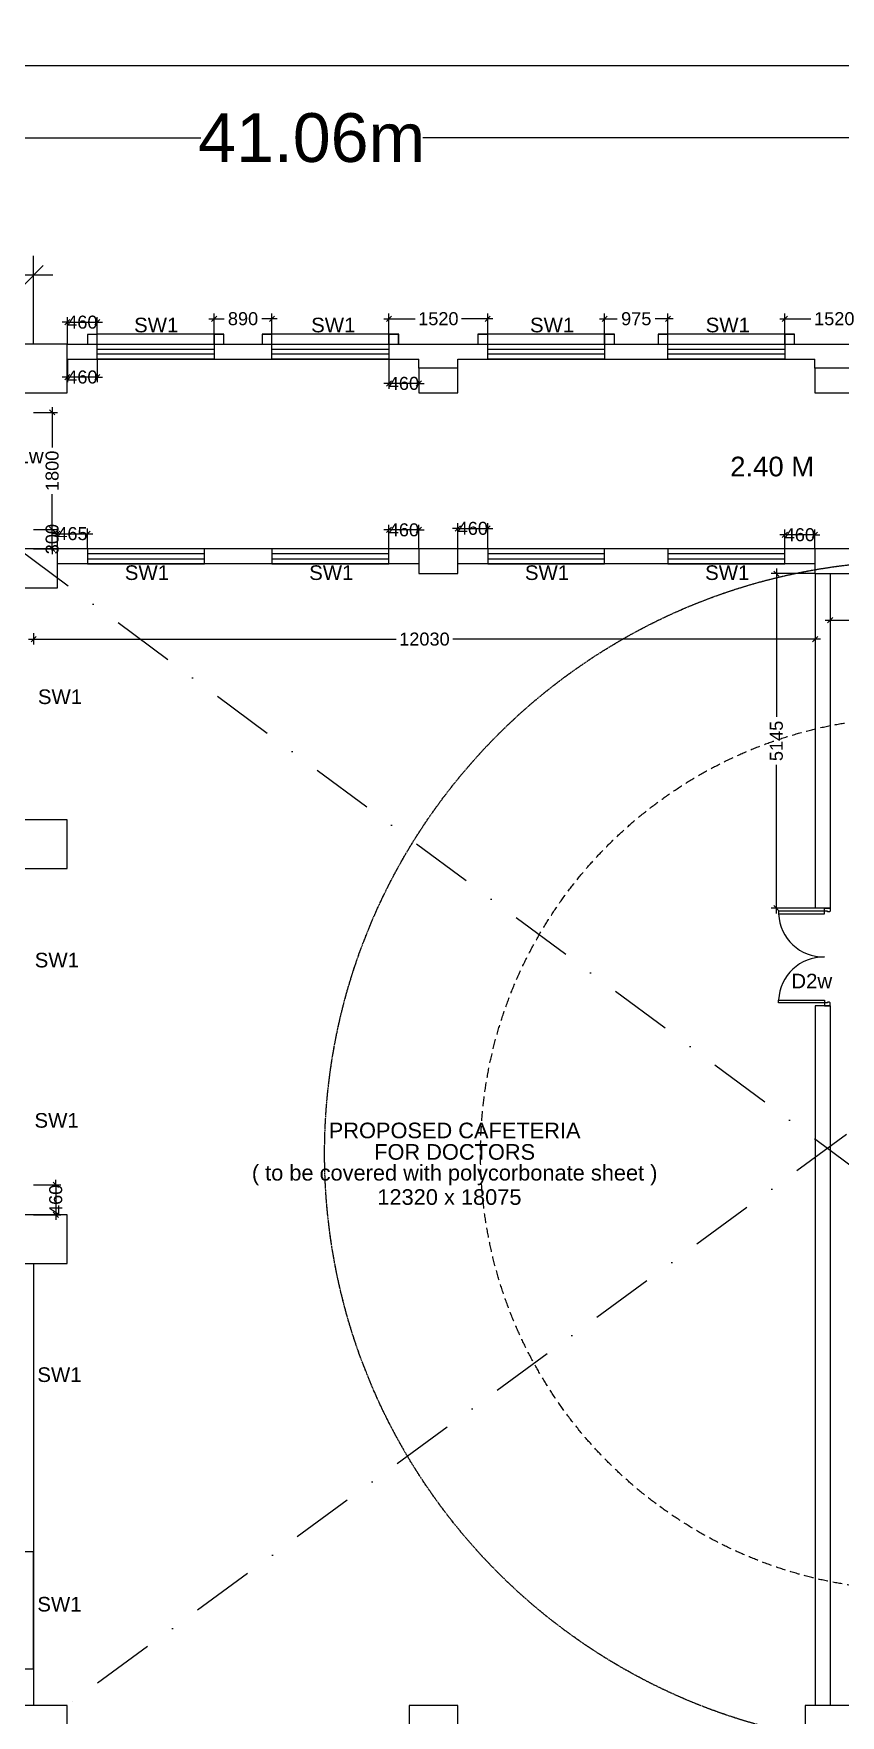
# Model space of a CAD drawing. Extents: x 6345096 to 6738923, y -6490958 to -6305885.
# Drawn here: x 6548149 to 6560566, y -6358103 to -6332241 of the extents above; entities that cross this region are included whole.
import ezdxf
from ezdxf.enums import TextEntityAlignment as Align

# ---------------------------------------------------------------- set-up
doc = ezdxf.new("R2010")
doc.units = 0
doc.header["$LTSCALE"] = 600
doc.header["$MEASUREMENT"] = 0
doc.header["$PDMODE"] = 35
doc.linetypes.add('DASHDOT', pattern=[25.4, 12.7, -6.35, 0, -6.35])
doc.linetypes.add('HIDDEN', pattern=[0.375, 0.25, -0.125])
doc.layers.get('0').update_dxf_attribs({"linetype": 'CONTINUOUS'})
doc.layers.get('Defpoints').update_dxf_attribs({"linetype": 'CONTINUOUS'})
for name, color, linetype in [('chajja', 7, 'CONTINUOUS'), ('DIM', 8, 'CONTINUOUS'), ('DIM-TEXT', 8, 'CONTINUOUS'), ('DOOR', 32, 'CONTINUOUS'), ('Ele Proje.', 7, 'CONTINUOUS'), ('HS', 251, 'CONTINUOUS'), ('joinery', 7, 'CONTINUOUS'), ('LA-column', 3, 'CONTINUOUS'), ('REVISIONS', 6, 'CONTINUOUS'), ('Room Dim', 1, 'CONTINUOUS'), ('TEXT', 6, 'CONTINUOUS'), ('Walls', 7, 'CONTINUOUS'), ('Well', 4, 'CONTINUOUS'), ('WIN', 151, 'CONTINUOUS'), ('Working Dim', 5, 'CONTINUOUS')]:
    doc.layers.add(name, color=color, linetype=linetype)
doc.styles.add('ari', font='arial.ttf')
doc.styles.add('ARIAL', font='arial.ttf')
doc.styles.add('RT', font='romant.shx')
doc.styles.get("Standard").update_dxf_attribs({"font": 'romans.shx'})
doc.dimstyles.new('int. dim', dxfattribs={"dimtxt": 200, "dimasz": 80, "dimexe": 80, "dimexo": 0, "dimgap": 70, "dimtad": 0, "dimdec": 0, "dimzin": 12, "dimdsep": 46, "dimtxsty": 'ari', "dimblk": 'OBLIQUE', "dimcen": 2, "dimdle": 80, "dimclrd": 256, "dimclre": 256, "dimclrt": 6, "dimadec": 0, "dimazin": 0, "dimtfac": 1, "dimtdec": 0, "dimtix": 1, "dimtmove": 2, "dimatfit": 3, "dimfxl": 1, "dimtolj": 1, "dimtzin": 0, "dimlwd": -1, "dimlwe": -1, "dimarcsym": 0})
doc.dimstyles.new('STANDARD$0', dxfattribs={"dimscale": 0, "dimtxt": 150, "dimasz": 125, "dimexe": 0.75, "dimexo": 1, "dimgap": 25, "dimtad": 1, "dimdec": 0, "dimdsep": 46, "dimtxsty": 'Standard', "dimblk1": 'DOT', "dimblk2": 'DOT', "dimsah": 1, "dimcen": 2.5, "dimclrd": 1, "dimclre": 1, "dimclrt": 3, "dimadec": 0, "dimazin": 0, "dimtfac": 1, "dimtdec": 0, "dimtmove": 0, "dimatfit": 3, "dimldrblk": 'DOT', "dimfxl": 1, "dimtolj": 1, "dimtzin": 0, "dimarcsym": 0})
doc.dimstyles.new('TEXT', dxfattribs={"dimscale": 0, "dimtxt": 600, "dimasz": 300, "dimexe": 300, "dimexo": 30, "dimgap": 50, "dimtad": 0, "dimdec": 0, "dimzin": 0, "dimdsep": 46, "dimtxsty": 'RT', "dimblk": 'OBLIQUE', "dimcen": 0.09, "dimdle": 300, "dimclrd": 256, "dimclre": 256, "dimclrt": 170, "dimadec": 0, "dimazin": 0, "dimtfac": 1, "dimtdec": 0, "dimtofl": 0, "dimtmove": 2, "dimatfit": 3, "dimfxl": 1, "dimfrac": 2, "dimtolj": 1, "dimtzin": 0, "dimlwd": -1, "dimlwe": -1, "dimarcsym": 0})

# ---------------------------------------------------------------- blocks, each defined once
blk = doc.blocks.new('_Oblique')
at = {"color": 0, "linetype": 'ByBlock', "lineweight": -2}
blk.add_line((-0.5, -0.5), (0.5, 0.5), dxfattribs=at)
blk = doc.blocks.new('*D272')
at = {"layer": 'Defpoints', "color": 0, "linetype": 'Continuous', "transparency": 16777216}
for p in [(6531899, -6335958), (6531899, -6337015, 1), (6548147, -6337015, 1)]:
    blk.add_point(p, dxfattribs=at)
at = {"layer": 'DIM-TEXT', "transparency": 16777216}
for p, q in [((6531899, -6337015), (6531899, -6335658)), ((6548147, -6337015), (6548147, -6335658)), ((6531599, -6335958), (6535118, -6335958)), ((6548447, -6335958), (6544929, -6335958))]:
    blk.add_line(p, q, dxfattribs=at)
at = {"layer": 'DIM-TEXT', "linetype": 'Continuous', "transparency": 16777216, "xscale": 300, "yscale": 300, "zscale": 300, "rotation": 180}
blk.add_blockref('_Oblique', (6531899, -6335958), dxfattribs=at)
at = {"layer": 'DIM-TEXT', "linetype": 'Continuous', "transparency": 16777216, "xscale": 300, "yscale": 300, "zscale": 300}
blk.add_blockref('_Oblique', (6548147, -6335958), dxfattribs=at)
at = {"layer": 'DIM-TEXT', "color": 170, "linetype": 'Continuous', "transparency": 16777216, "insert": (6540023, -6335958), "char_height": 750, "attachment_point": 5, "style": 'ari'}
blk.add_mtext('\\A1;{\\H0.8x;MECHANIZED LAUNDRY}', dxfattribs=at)
blk = doc.blocks.new('*D381')
at = {"layer": 'Defpoints', "color": 0, "transparency": 16777216}
for p in [(6559712, -6336626), (6559712, -6337015, 58), (6561232, -6337015, 42)]:
    blk.add_point(p, dxfattribs=at)
at = {"layer": 'Working Dim', "transparency": 16777216}
for p, q in [((6559712, -6337015), (6559712, -6336546)), ((6561232, -6337015), (6561232, -6336546)), ((6559632, -6336626), (6560113, -6336626)), ((6561312, -6336626), (6560830, -6336626))]:
    blk.add_line(p, q, dxfattribs=at)
at = {"layer": 'Working Dim', "transparency": 16777216, "xscale": 80, "yscale": 80, "zscale": 80, "rotation": 180}
blk.add_blockref('_Oblique', (6559712, -6336626), dxfattribs=at)
at = {"layer": 'Working Dim', "transparency": 16777216, "xscale": 80, "yscale": 80, "zscale": 80}
blk.add_blockref('_Oblique', (6561232, -6336626), dxfattribs=at)
at = {"layer": 'Working Dim', "color": 6, "transparency": 16777216, "insert": (6560472, -6336626), "char_height": 200, "attachment_point": 5, "style": 'ari'}
blk.add_mtext('\\A1;1520', dxfattribs=at)
blk = doc.blocks.new('*D382')
at = {"layer": 'Defpoints', "color": 0, "transparency": 16777216}
for p in [(6557912, -6336626), (6556937, -6337015, 58), (6557912, -6337015, 58)]:
    blk.add_point(p, dxfattribs=at)
at = {"layer": 'Working Dim', "transparency": 16777216}
for p, q in [((6556937, -6337015), (6556937, -6336546)), ((6557912, -6337015), (6557912, -6336546)), ((6556857, -6336626), (6557132, -6336626)), ((6557992, -6336626), (6557716, -6336626))]:
    blk.add_line(p, q, dxfattribs=at)
at = {"layer": 'Working Dim', "transparency": 16777216, "xscale": 80, "yscale": 80, "zscale": 80, "rotation": 180}
blk.add_blockref('_Oblique', (6556937, -6336626), dxfattribs=at)
at = {"layer": 'Working Dim', "transparency": 16777216, "xscale": 80, "yscale": 80, "zscale": 80}
blk.add_blockref('_Oblique', (6557912, -6336626), dxfattribs=at)
at = {"layer": 'Working Dim', "color": 6, "transparency": 16777216, "insert": (6557424, -6336626), "char_height": 200, "attachment_point": 5, "style": 'ari'}
blk.add_mtext('\\A1;975', dxfattribs=at)
blk = doc.blocks.new('*D383')
at = {"layer": 'Defpoints', "color": 0, "transparency": 16777216}
for p in [(6553618, -6336626), (6553618, -6337015, 52), (6555138, -6337015, 58)]:
    blk.add_point(p, dxfattribs=at)
at = {"layer": 'Working Dim', "transparency": 16777216}
for p, q in [((6553618, -6337015), (6553618, -6336546)), ((6555138, -6337015), (6555138, -6336546)), ((6553538, -6336626), (6554019, -6336626)), ((6555218, -6336626), (6554736, -6336626))]:
    blk.add_line(p, q, dxfattribs=at)
at = {"layer": 'Working Dim', "transparency": 16777216, "xscale": 80, "yscale": 80, "zscale": 80, "rotation": 180}
blk.add_blockref('_Oblique', (6553618, -6336626), dxfattribs=at)
at = {"layer": 'Working Dim', "transparency": 16777216, "xscale": 80, "yscale": 80, "zscale": 80}
blk.add_blockref('_Oblique', (6555138, -6336626), dxfattribs=at)
at = {"layer": 'Working Dim', "color": 6, "transparency": 16777216, "insert": (6554378, -6336626), "char_height": 200, "attachment_point": 5, "style": 'ari'}
blk.add_mtext('\\A1;1520', dxfattribs=at)
blk = doc.blocks.new('*D384')
at = {"layer": 'Defpoints', "color": 0, "transparency": 16777216}
for p in [(6551817, -6336626), (6550927, -6337015, 11240), (6551817, -6337015, 52)]:
    blk.add_point(p, dxfattribs=at)
at = {"layer": 'Working Dim', "transparency": 16777216}
for p, q in [((6550927, -6337015), (6550927, -6336546)), ((6551817, -6337015), (6551817, -6336546)), ((6550847, -6336626), (6551081, -6336626)), ((6551897, -6336626), (6551662, -6336626))]:
    blk.add_line(p, q, dxfattribs=at)
at = {"layer": 'Working Dim', "transparency": 16777216, "xscale": 80, "yscale": 80, "zscale": 80, "rotation": 180}
blk.add_blockref('_Oblique', (6550927, -6336626), dxfattribs=at)
at = {"layer": 'Working Dim', "transparency": 16777216, "xscale": 80, "yscale": 80, "zscale": 80}
blk.add_blockref('_Oblique', (6551817, -6336626), dxfattribs=at)
at = {"layer": 'Working Dim', "color": 6, "transparency": 16777216, "insert": (6551372, -6336626), "char_height": 200, "attachment_point": 5, "style": 'ari'}
blk.add_mtext('\\A1;890', dxfattribs=at)
blk = doc.blocks.new('*D385')
at = {"layer": 'Defpoints', "color": 0, "transparency": 16777216}
for p in [(6549129, -6336679), (6548669, -6337015, 42), (6549129, -6337015, 11240)]:
    blk.add_point(p, dxfattribs=at)
at = {"layer": 'Working Dim', "transparency": 16777216}
for p, q in [((6548669, -6336679), (6548589, -6336679)), ((6548669, -6337015), (6548669, -6336599)), ((6548669, -6336679), (6549129, -6336679)), ((6549129, -6337015), (6549129, -6336599)), ((6549129, -6336679), (6549209, -6336679))]:
    blk.add_line(p, q, dxfattribs=at)
at = {"layer": 'Working Dim', "transparency": 16777216, "xscale": 80, "yscale": 80, "zscale": 80}
blk.add_blockref('_Oblique', (6548669, -6336679), dxfattribs=at)
at = {"layer": 'Working Dim', "transparency": 16777216, "xscale": 80, "yscale": 80, "zscale": 80, "rotation": 180}
blk.add_blockref('_Oblique', (6549129, -6336679), dxfattribs=at)
at = {"layer": 'Working Dim', "color": 6, "transparency": 16777216, "insert": (6548899, -6336679), "char_height": 200, "attachment_point": 5, "style": 'ari'}
blk.add_mtext('\\A1;460', dxfattribs=at)
blk = doc.blocks.new('*D407')
at = {"layer": 'Defpoints', "color": 0, "transparency": 16777216}
for p in [(6548669, -6337245, 42), (6549129, -6337245, 11240), (6548669, -6337523)]:
    blk.add_point(p, dxfattribs=at)
at = {"layer": 'Working Dim', "transparency": 16777216}
for p, q in [((6548669, -6337245), (6548669, -6337603)), ((6549129, -6337245), (6549129, -6337603)), ((6548669, -6337523), (6548589, -6337523)), ((6549129, -6337523), (6548669, -6337523)), ((6549129, -6337523), (6549209, -6337523))]:
    blk.add_line(p, q, dxfattribs=at)
at = {"layer": 'Working Dim', "transparency": 16777216, "xscale": 80, "yscale": 80, "zscale": 80}
blk.add_blockref('_Oblique', (6548669, -6337523), dxfattribs=at)
at = {"layer": 'Working Dim', "transparency": 16777216, "xscale": 80, "yscale": 80, "zscale": 80, "rotation": 180}
blk.add_blockref('_Oblique', (6549129, -6337523), dxfattribs=at)
at = {"layer": 'Working Dim', "color": 6, "transparency": 16777216, "insert": (6548899, -6337523), "char_height": 200, "attachment_point": 5, "style": 'ari'}
blk.add_mtext('\\A1;460', dxfattribs=at)
blk = doc.blocks.new('*D414')
at = {"layer": 'Defpoints', "color": 0, "transparency": 16777216}
for p in [(6553618, -6337245, 50), (6554078, -6337385, 50), (6553618, -6337621)]:
    blk.add_point(p, dxfattribs=at)
at = {"layer": 'Working Dim', "transparency": 16777216}
for p, q in [((6553618, -6337245), (6553618, -6337701)), ((6554078, -6337385), (6554078, -6337701)), ((6553618, -6337621), (6553538, -6337621)), ((6554078, -6337621), (6553618, -6337621)), ((6554078, -6337621), (6554158, -6337621))]:
    blk.add_line(p, q, dxfattribs=at)
at = {"layer": 'Working Dim', "transparency": 16777216, "xscale": 80, "yscale": 80, "zscale": 80}
blk.add_blockref('_Oblique', (6553618, -6337621), dxfattribs=at)
at = {"layer": 'Working Dim', "transparency": 16777216, "xscale": 80, "yscale": 80, "zscale": 80, "rotation": 180}
blk.add_blockref('_Oblique', (6554078, -6337621), dxfattribs=at)
at = {"layer": 'Working Dim', "color": 6, "transparency": 16777216, "insert": (6553848, -6337621), "char_height": 200, "attachment_point": 5, "style": 'ari'}
blk.add_mtext('\\A1;460', dxfattribs=at)
blk = doc.blocks.new('*D464')
at = {"layer": 'Defpoints', "color": 0, "transparency": 16777216}
for p in [(6651939, -6332733), (6531899, -6337015, 5), (6651939, -6337165, 1)]:
    blk.add_point(p, dxfattribs=at)
at = {"layer": 'DIM', "color": 8, "transparency": 16777216}
for p, q in [((6531899, -6337015), (6531899, -6332433)), ((6651939, -6337165), (6651939, -6332433)), ((6531599, -6332733), (6589970, -6332733)), ((6652239, -6332733), (6593868, -6332733))]:
    blk.add_line(p, q, dxfattribs=at)
at = {"layer": 'DIM', "color": 8, "transparency": 16777216, "xscale": 300, "yscale": 300, "zscale": 300, "rotation": 180}
blk.add_blockref('_Oblique', (6531899, -6332733), dxfattribs=at)
at = {"layer": 'DIM', "color": 8, "transparency": 16777216, "xscale": 300, "yscale": 300, "zscale": 300}
blk.add_blockref('_Oblique', (6651939, -6332733), dxfattribs=at)
at = {"layer": 'DIM', "color": 7, "transparency": 16777216, "insert": (6591919, -6332733), "char_height": 750, "attachment_point": 5, "style": 'ari'}
blk.add_mtext('\\A1;120.04m', dxfattribs=at)
blk = doc.blocks.new('*D465')
at = {"layer": 'Defpoints', "color": 0, "transparency": 16777216}
for p in [(6572960, -6333845), (6531899, -6337015, 5), (6572960, -6337153, -3)]:
    blk.add_point(p, dxfattribs=at)
at = {"layer": 'DIM', "color": 8, "transparency": 16777216}
for p, q in [((6531899, -6337015), (6531899, -6333545)), ((6572960, -6337153), (6572960, -6333545)), ((6531599, -6333845), (6550722, -6333845)), ((6573260, -6333845), (6554137, -6333845))]:
    blk.add_line(p, q, dxfattribs=at)
at = {"layer": 'DIM', "color": 8, "transparency": 16777216, "xscale": 300, "yscale": 300, "zscale": 300, "rotation": 180}
blk.add_blockref('_Oblique', (6531899, -6333845), dxfattribs=at)
at = {"layer": 'DIM', "color": 8, "transparency": 16777216, "xscale": 300, "yscale": 300, "zscale": 300}
blk.add_blockref('_Oblique', (6572960, -6333845), dxfattribs=at)
at = {"layer": 'DIM', "color": 7, "transparency": 16777216, "insert": (6552429, -6333845), "char_height": 750, "attachment_point": 5, "style": 'ari'}
blk.add_mtext('\\A1;41.06m', dxfattribs=at)
blk = doc.blocks.new('*D469')
at = {"layer": 'Defpoints', "color": 0, "transparency": 16777216}
for p in [(6548149, -6339865, 5), (6548435, -6339865), (6548149, -6340165, 5)]:
    blk.add_point(p, dxfattribs=at)
at = {"layer": 'Working Dim', "transparency": 16777216}
for p, q in [((6548149, -6339865), (6548515, -6339865)), ((6548435, -6339865), (6548435, -6339785)), ((6548435, -6340165), (6548435, -6339865)), ((6548149, -6340165), (6548515, -6340165)), ((6548435, -6340165), (6548435, -6340245))]:
    blk.add_line(p, q, dxfattribs=at)
at = {"layer": 'Working Dim', "transparency": 16777216, "xscale": 80, "yscale": 80, "zscale": 80}
for p, rotation in [((6548435, -6339865), 270), ((6548435, -6340165), 90)]:
    blk.add_blockref('_Oblique', p, dxfattribs=dict(at, rotation=rotation))
at = {"layer": 'Working Dim', "color": 6, "transparency": 16777216, "insert": (6548435, -6340015), "char_height": 200, "attachment_point": 5, "rotation": 90, "style": 'ari'}
blk.add_mtext('\\A1;300', dxfattribs=at)
blk = doc.blocks.new('*D470')
at = {"layer": 'Defpoints', "color": 0, "transparency": 16777216}
for p in [(6548149, -6338065, 5), (6548435, -6338065), (6548149, -6339865, 5)]:
    blk.add_point(p, dxfattribs=at)
at = {"layer": 'Working Dim', "transparency": 16777216}
for p, q in [((6548149, -6338065), (6548515, -6338065)), ((6548435, -6337985), (6548435, -6338606)), ((6548435, -6339945), (6548435, -6339324)), ((6548149, -6339865), (6548515, -6339865))]:
    blk.add_line(p, q, dxfattribs=at)
at = {"layer": 'Working Dim', "transparency": 16777216, "xscale": 80, "yscale": 80, "zscale": 80}
for p, rotation in [((6548435, -6338065), 90), ((6548435, -6339865), 270)]:
    blk.add_blockref('_Oblique', p, dxfattribs=dict(at, rotation=rotation))
at = {"layer": 'Working Dim', "color": 6, "transparency": 16777216, "insert": (6548435, -6338965), "char_height": 200, "attachment_point": 5, "rotation": 90, "style": 'ari'}
blk.add_mtext('\\A1;1800', dxfattribs=at)
blk = doc.blocks.new('*D2007')
at = {"layer": 'Defpoints', "color": 0, "transparency": 16777216}
for p in [(6560410, -6341021, 5), (6572729, -6341021), (6572729, -6341260)]:
    blk.add_point(p, dxfattribs=at)
at = {"layer": 'Working Dim', "transparency": 16777216}
for p, q in [((6560410, -6341021), (6560410, -6341340)), ((6572729, -6341021), (6572729, -6341340)), ((6560330, -6341260), (6566133, -6341260)), ((6572809, -6341260), (6567006, -6341260))]:
    blk.add_line(p, q, dxfattribs=at)
at = {"layer": 'Working Dim', "transparency": 16777216, "xscale": 80, "yscale": 80, "zscale": 80, "rotation": 180}
blk.add_blockref('_Oblique', (6560410, -6341260), dxfattribs=at)
at = {"layer": 'Working Dim', "transparency": 16777216, "xscale": 80, "yscale": 80, "zscale": 80}
blk.add_blockref('_Oblique', (6572729, -6341260), dxfattribs=at)
at = {"layer": 'Working Dim', "color": 6, "transparency": 16777216, "insert": (6566569, -6341260), "char_height": 200, "attachment_point": 5, "style": 'ari'}
blk.add_mtext('\\A1;12320', dxfattribs=at)
blk = doc.blocks.new('*D2009')
at = {"layer": 'Defpoints', "color": 0, "transparency": 16777216}
for p in [(6548149, -6341460), (6560179, -6341460, 5), (6560179, -6341553)]:
    blk.add_point(p, dxfattribs=at)
at = {"layer": 'Working Dim', "transparency": 16777216}
for p, q in [((6548149, -6341460), (6548149, -6341633)), ((6560179, -6341460), (6560179, -6341633)), ((6548069, -6341553), (6553727, -6341553)), ((6560259, -6341553), (6554600, -6341553))]:
    blk.add_line(p, q, dxfattribs=at)
at = {"layer": 'Working Dim', "transparency": 16777216, "xscale": 80, "yscale": 80, "zscale": 80, "rotation": 180}
blk.add_blockref('_Oblique', (6548149, -6341553), dxfattribs=at)
at = {"layer": 'Working Dim', "transparency": 16777216, "xscale": 80, "yscale": 80, "zscale": 80}
blk.add_blockref('_Oblique', (6560179, -6341553), dxfattribs=at)
at = {"layer": 'Working Dim', "color": 6, "transparency": 16777216, "insert": (6554164, -6341553), "char_height": 200, "attachment_point": 5, "style": 'ari'}
blk.add_mtext('\\A1;12030', dxfattribs=at)
blk = doc.blocks.new('Z$W@#10897')
at = {"layer": 'DOOR'}
for p, q in [((44, 88), (0, 88)), ((0, 88), (0, 0)), ((0, 0), (44, 0)), ((44, 44), (44, 88)), ((56, 44), (44, 44)), ((44, 0), (44, 2)), ((56, 12), (54, 12)), ((56, 12), (56, 44)), ((1444, 12), (1444, 44)), ((1444, 44), (1456, 44)), ((1444, 12), (1446, 12)), ((1456, 44), (1456, 88)), ((1456, 88), (1500, 88)), ((1456, 0), (1456, 2)), ((1500, 0), (1456, 0)), ((1500, 88), (1500, 0))]:
    blk.add_line(p, q, dxfattribs=at)
for points in [[(88, 794), (88, 88), (44, 88), (44, 794)], [(1412, 794), (1412, 88), (1456, 88), (1456, 794)]]:
    blk.add_lwpolyline(points, close=True, dxfattribs=at)
at = {"layer": 'DOOR', "color": 145}
for centre, start, end in [((57, 102), 358.8871, 87.3823), ((1443, 102), 92.6177, 181.1129)]:
    blk.add_arc(centre, 693, start, end, dxfattribs=at)
at = {"layer": 'DOOR'}
for centre, start, end in [((44, 12), 270, 0), ((1456, 12), 180, 270)]:
    blk.add_arc(centre, 9.92, start, end, dxfattribs=at)
blk = doc.blocks.new('*D2146')
at = {"layer": 'Defpoints', "color": 0, "transparency": 16777216}
for p in [(6548149, -6349945, 5), (6548149, -6350405), (6548490, -6350405)]:
    blk.add_point(p, dxfattribs=at)
at = {"layer": 'Working Dim', "transparency": 16777216}
for p, q in [((6548149, -6349945), (6548570, -6349945)), ((6548490, -6349945), (6548490, -6349865)), ((6548490, -6349945), (6548490, -6350405)), ((6548149, -6350405), (6548570, -6350405)), ((6548490, -6350405), (6548490, -6350485))]:
    blk.add_line(p, q, dxfattribs=at)
at = {"layer": 'Working Dim', "transparency": 16777216, "xscale": 80, "yscale": 80, "zscale": 80}
for p, rotation in [((6548490, -6349945), 270), ((6548490, -6350405), 90)]:
    blk.add_blockref('_Oblique', p, dxfattribs=dict(at, rotation=rotation))
at = {"layer": 'Working Dim', "color": 6, "transparency": 16777216, "insert": (6548490, -6350175), "char_height": 200, "attachment_point": 5, "rotation": 90, "style": 'ari'}
blk.add_mtext('\\A1;460', dxfattribs=at)
blk = doc.blocks.new('A$C2CD672AE')
at = {"layer": 'Ele Proje.', "color": 8, "linetype": 'HIDDEN'}
for points, elevation in [([(18807.6, 119408.5), (18807.6, 119558.5), (18657.6, 119558.5), (18657.6, 119408.5)], 11197.4), ([(20757.6, 119408.5), (20757.6, 119558.5), (20607.6, 119558.5), (20607.6, 119408.5)], 11197.4), ([(21498.1, 119408.5), (21498.1, 119558.5), (21348.1, 119558.5), (21348.1, 119408.5)], 10.3), ([(23448.1, 119408.5), (23448.1, 119558.5), (23298.1, 119558.5), (23298.1, 119408.5)], 10.3), ([(24818.1, 119408.5), (24818.1, 119558.5), (24668.1, 119558.5), (24668.1, 119408.5)], 15.4), ([(26768.1, 119408.5), (26768.1, 119558.5), (26618.1, 119558.5), (26618.1, 119408.5)], 15.4), ([(27592.1, 119408.5), (27592.1, 119558.5), (27442.1, 119558.5), (27442.1, 119408.5)], 15.4), ([(29542.1, 119408.5), (29542.1, 119558.5), (29392.1, 119558.5), (29392.1, 119408.5)], 15.4)]:
    blk.add_lwpolyline(points, dxfattribs=dict(at, elevation=elevation))
at = {"layer": 'Walls', "color": 8, "linetype": 'HIDDEN'}
for p, q in [((18349.6, 119408.5), (46670.1, 119408.5)), ((18349.6, 119178.5), (23758.1, 119178.5)), ((24358.1, 119178.5), (29852.1, 119178.5)), ((23758.1, 116258.6), (18197.6, 116258.6)), ((29852.1, 116258.6), (24358.1, 116258.6)), ((23758.1, 116028.6), (18197.6, 116028.6)), ((29852.1, 116028.6), (24358.1, 116028.6))]:
    blk.add_line(p, q, dxfattribs=at)
for points, elevation in [([(23758.1, 119038.5), (23758.1, 119178.5)], 10.3), ([(24358.1, 119038.5), (24358.1, 119178.5)], 5.1), ([(29852.1, 119038.5), (29852.1, 119178.5)], 5.1)]:
    blk.add_lwpolyline(points, dxfattribs=dict(at, elevation=elevation))
at = {"layer": 'Well', "color": 8, "linetype": 'HIDDEN'}
for radius in [9114.1, 9114.1, 6714.1, 6714.1]:
    blk.add_circle((31422.3, 106959.3, -99.3), radius, dxfattribs=at)
at = {"layer": 'Well', "color": 8, "linetype": 'HIDDEN', "ltscale": 0.08}
blk.add_circle((31422.3, 106959.3, -99.3), 9114.1, dxfattribs=at)
blk = doc.blocks.new('*D2472')
at = {"layer": 'Defpoints', "color": 0, "transparency": 16777216}
for p in [(6548980, -6339931), (6548515, -6340165), (6548980, -6340165, 7)]:
    blk.add_point(p, dxfattribs=at)
at = {"layer": 'Working Dim', "transparency": 16777216}
for p, q in [((6548515, -6339931), (6548435, -6339931)), ((6548515, -6340165), (6548515, -6339851)), ((6548515, -6339931), (6548980, -6339931)), ((6548980, -6340165), (6548980, -6339851)), ((6548980, -6339931), (6549060, -6339931))]:
    blk.add_line(p, q, dxfattribs=at)
at = {"layer": 'Working Dim', "transparency": 16777216, "xscale": 80, "yscale": 80, "zscale": 80}
blk.add_blockref('_Oblique', (6548515, -6339931), dxfattribs=at)
at = {"layer": 'Working Dim', "transparency": 16777216, "xscale": 80, "yscale": 80, "zscale": 80, "rotation": 180}
blk.add_blockref('_Oblique', (6548980, -6339931), dxfattribs=at)
at = {"layer": 'Working Dim', "color": 6, "transparency": 16777216, "insert": (6548747, -6339931), "char_height": 200, "attachment_point": 5, "style": 'ari'}
blk.add_mtext('\\A1;465', dxfattribs=at)
blk = doc.blocks.new('*D2473')
at = {"layer": 'Defpoints', "color": 0, "transparency": 16777216}
for p in [(6553618, -6339873), (6553618, -6340165, 5), (6554078, -6340165)]:
    blk.add_point(p, dxfattribs=at)
at = {"layer": 'Working Dim', "transparency": 16777216}
for p, q in [((6553618, -6339873), (6553538, -6339873)), ((6553618, -6340165), (6553618, -6339793)), ((6554078, -6339873), (6553618, -6339873)), ((6554078, -6340165), (6554078, -6339793)), ((6554078, -6339873), (6554158, -6339873))]:
    blk.add_line(p, q, dxfattribs=at)
at = {"layer": 'Working Dim', "transparency": 16777216, "xscale": 80, "yscale": 80, "zscale": 80}
blk.add_blockref('_Oblique', (6553618, -6339873), dxfattribs=at)
at = {"layer": 'Working Dim', "transparency": 16777216, "xscale": 80, "yscale": 80, "zscale": 80, "rotation": 180}
blk.add_blockref('_Oblique', (6554078, -6339873), dxfattribs=at)
at = {"layer": 'Working Dim', "color": 6, "transparency": 16777216, "insert": (6553848, -6339873), "char_height": 200, "attachment_point": 5, "style": 'ari'}
blk.add_mtext('\\A1;460', dxfattribs=at)
blk = doc.blocks.new('*D2474')
at = {"layer": 'Defpoints', "color": 0, "transparency": 16777216}
for p in [(6555138, -6339850), (6554678, -6340165), (6555138, -6340165, 10)]:
    blk.add_point(p, dxfattribs=at)
at = {"layer": 'Working Dim', "transparency": 16777216}
for p, q in [((6554678, -6339850), (6554598, -6339850)), ((6554678, -6340165), (6554678, -6339770)), ((6554678, -6339850), (6555138, -6339850)), ((6555138, -6340165), (6555138, -6339770)), ((6555138, -6339850), (6555218, -6339850))]:
    blk.add_line(p, q, dxfattribs=at)
at = {"layer": 'Working Dim', "transparency": 16777216, "xscale": 80, "yscale": 80, "zscale": 80}
blk.add_blockref('_Oblique', (6554678, -6339850), dxfattribs=at)
at = {"layer": 'Working Dim', "transparency": 16777216, "xscale": 80, "yscale": 80, "zscale": 80, "rotation": 180}
blk.add_blockref('_Oblique', (6555138, -6339850), dxfattribs=at)
at = {"layer": 'Working Dim', "color": 6, "transparency": 16777216, "insert": (6554908, -6339850), "char_height": 200, "attachment_point": 5, "style": 'ari'}
blk.add_mtext('\\A1;460', dxfattribs=at)
blk = doc.blocks.new('*D2475')
at = {"layer": 'Defpoints', "color": 0, "transparency": 16777216}
for p in [(6559712, -6339948), (6559712, -6340165, 10), (6560172, -6340165, 5)]:
    blk.add_point(p, dxfattribs=at)
at = {"layer": 'Working Dim', "transparency": 16777216}
for p, q in [((6559712, -6340165), (6559712, -6339868)), ((6560172, -6340165), (6560172, -6339868)), ((6559712, -6339948), (6559632, -6339948)), ((6560172, -6339948), (6559712, -6339948)), ((6560172, -6339948), (6560252, -6339948))]:
    blk.add_line(p, q, dxfattribs=at)
at = {"layer": 'Working Dim', "transparency": 16777216, "xscale": 80, "yscale": 80, "zscale": 80}
blk.add_blockref('_Oblique', (6559712, -6339948), dxfattribs=at)
at = {"layer": 'Working Dim', "transparency": 16777216, "xscale": 80, "yscale": 80, "zscale": 80, "rotation": 180}
blk.add_blockref('_Oblique', (6560172, -6339948), dxfattribs=at)
at = {"layer": 'Working Dim', "color": 6, "transparency": 16777216, "insert": (6559942, -6339948), "char_height": 200, "attachment_point": 5, "style": 'ari'}
blk.add_mtext('\\A1;460', dxfattribs=at)
blk = doc.blocks.new('*D2494')
at = {"layer": 'Defpoints', "color": 0, "transparency": 16777216}
for p in [(6560172, -6340545, 5), (6559581, -6345690), (6560180, -6345690, 2)]:
    blk.add_point(p, dxfattribs=at)
at = {"layer": 'Working Dim', "transparency": 16777216}
for p, q in [((6560172, -6340545), (6559501, -6340545)), ((6559581, -6340465), (6559581, -6342748)), ((6559581, -6345770), (6559581, -6343487)), ((6560180, -6345690), (6559501, -6345690))]:
    blk.add_line(p, q, dxfattribs=at)
at = {"layer": 'Working Dim', "transparency": 16777216, "xscale": 80, "yscale": 80, "zscale": 80}
for p, rotation in [((6559581, -6340545), 90), ((6559581, -6345690), 270)]:
    blk.add_blockref('_Oblique', p, dxfattribs=dict(at, rotation=rotation))
at = {"layer": 'Working Dim', "color": 6, "transparency": 16777216, "insert": (6559581, -6343118), "char_height": 200, "attachment_point": 5, "rotation": 90, "style": 'ari'}
blk.add_mtext('\\A1;5145', dxfattribs=at)

msp = doc.modelspace()

# ---------------------------------------------------------------- linework, layer by layer
at = {"layer": 'chajja', "color": 8}
for p, q in [((6550926.936, -6336865.388), (6549126.936, -6336865.388)), ((6553617.527, -6336865.366), (6551817.527, -6336865.366)), ((6556937.527, -6336865.366), (6555137.527, -6336865.366)), ((6559711.525, -6336865.366), (6557911.525, -6336865.366))]:
    msp.add_line(p, q, dxfattribs=at)
at = {"layer": 'Ele Proje.'}
for points, elevation in [([(6549126.936, -6337015.409), (6549126.936, -6336865.409), (6548976.936, -6336865.409), (6548976.936, -6337015.409)], 11197.434), ([(6551076.936, -6337015.387), (6551076.936, -6336865.388), (6550926.936, -6336865.388), (6550926.936, -6337015.387)], 11197.434), ([(6551817.527, -6337015.387), (6551817.527, -6336865.387), (6551667.527, -6336865.387), (6551667.527, -6337015.387)], 10.262), ([(6553767.527, -6337015.365), (6553767.527, -6336865.366), (6553617.527, -6336865.366), (6553617.527, -6337015.365)], 10.262), ([(6555137.527, -6337015.387), (6555137.527, -6336865.387), (6554987.527, -6336865.387), (6554987.527, -6337015.387)], 15.393), ([(6557087.527, -6337015.365), (6557087.527, -6336865.366), (6556937.527, -6336865.366), (6556937.527, -6337015.365)], 15.393), ([(6557911.525, -6337015.387), (6557911.525, -6336865.387), (6557761.525, -6336865.387), (6557761.525, -6337015.387)], 15.393), ([(6559861.525, -6337015.365), (6559861.525, -6336865.366), (6559711.525, -6336865.366), (6559711.525, -6337015.365)], 15.393)]:
    msp.add_lwpolyline(points, dxfattribs=dict(at, elevation=elevation))
at = {"layer": 'LA-column', "color": 2}
for points, elevation in [([(6547916.936, -6337765.399), (6548666.936, -6337765.399), (6548666.936, -6337015.399), (6547916.936, -6337015.399)], 11187.172), ([(6554077.527, -6337765.366), (6554677.527, -6337765.366), (6554677.527, -6337385.366), (6554077.527, -6337385.366)], 5.131), ([(6560171.525, -6337765.366), (6560771.525, -6337765.366), (6560771.525, -6337385.366), (6560171.525, -6337385.366)], 5.131), ([(6547916.936, -6340765.366), (6548516.936, -6340765.366), (6548516.936, -6340165.366), (6547916.936, -6340165.366)], 2.092), ([(6554077.527, -6340545.366), (6554677.527, -6340545.366), (6554677.527, -6340165.366), (6554077.527, -6340165.366)], 5.131), ([(6560171.525, -6340545.366), (6560771.525, -6340545.366), (6560771.525, -6340165.366), (6560171.525, -6340165.366)], 5.131), ([(6547916.936, -6351155.366), (6548666.936, -6351155.366), (6548666.936, -6350405.366), (6547916.936, -6350405.366)], 2.092), ([(6547916.936, -6358700.366), (6548666.936, -6358700.366), (6548666.936, -6357950.366), (6547916.936, -6357950.366)], 2.092), ([(6553927.437, -6358700.454), (6554677.437, -6358700.454), (6554677.437, -6357950.454), (6553927.437, -6357950.454)], -5.131), ([(6560021.438, -6358700.454), (6560771.438, -6358700.454), (6560771.438, -6357950.454), (6560021.438, -6357950.454)], -5.131)]:
    msp.add_lwpolyline(points, close=True, dxfattribs=dict(at, elevation=elevation))
msp.add_lwpolyline([(6547917.027, -6345080.409), (6548667.027, -6345080.409), (6548667.027, -6344330.409), (6547917.027, -6344330.409)], close=True, dxfattribs=at)
at = {"layer": 'Walls', "linetype": 'Continuous'}
for p, q in [((6548668.936, -6337015.387), (6576989.529, -6337015.387)), ((6548668.936, -6337245.387), (6554077.527, -6337245.387)), ((6554677.527, -6337245.387), (6560171.525, -6337245.387)), ((6554077.527, -6340165.289), (6548516.936, -6340165.289)), ((6560171.525, -6340165.289), (6554677.527, -6340165.289)), ((6554077.527, -6340395.289), (6548516.936, -6340395.289)), ((6560171.525, -6340395.289), (6554677.527, -6340395.289))]:
    msp.add_line(p, q, dxfattribs=at)
at = {"layer": 'Walls', "color": 6, "linetype": 'DASHDOT', "ltscale": 0.125}
for p, q in [((6547916.936, -6340165.366, 2.092), (6572959.528, -6358700.454)), ((6572959.528, -6340165.366, 2.092), (6548666.936, -6357950.366, 2.092))]:
    msp.add_line(p, q, dxfattribs=at)
at = {"layer": 'Walls', "color": 6, "linetype": 'Continuous'}
for p, q in [((6560179.525, -6340545.366, 5.131), (6560179.525, -6345690.332, 2.098)), ((6560409.525, -6340545.366, 5.131), (6560409.525, -6345690.332, 2.098)), ((6560179.525, -6347190.332, 1.213), (6560179.525, -6357950.454, -5.131)), ((6560409.525, -6347190.332, 1.213), (6560409.525, -6357950.454, -5.131))]:
    msp.add_line(p, q, dxfattribs=at)
at = {"layer": 'Walls', "color": 6}
for p, q in [((6560409.525, -6345690.332, 2.098), (6560179.525, -6345690.332, 2.098)), ((6560409.525, -6345690.332, 2.098), (6560179.525, -6345690.332, 2.098)), ((6560409.525, -6347190.332, 2.098), (6560179.525, -6347190.332, 2.098)), ((6560409.525, -6347190.332, 2.098), (6560179.525, -6347190.332, 2.098))]:
    msp.add_line(p, q, dxfattribs=at)
at = {"layer": 'Walls'}
msp.add_line((6548148.936, -6351155.479), (6548148.936, -6357950.454), dxfattribs=at)
at = {"layer": 'Walls', "linetype": 'Continuous'}
for points, elevation in [([(6554077.527, -6337385.366), (6554077.527, -6337245.387)], 10.262), ([(6554677.527, -6337385.366), (6554677.527, -6337245.387)], 5.131), ([(6560171.525, -6337385.366), (6560171.525, -6337245.387)], 5.131)]:
    msp.add_lwpolyline(points, dxfattribs=dict(at, elevation=elevation))
at = {"layer": 'WIN', "linetype": 'Continuous'}
for points, elevation in [([(6550926.936, -6337015.409), (6550926.936, -6337245.409), (6549126.936, -6337245.409), (6549126.936, -6337015.409)], 11197.434), ([(6550926.936, -6337092.409), (6550926.936, -6337168.409), (6549126.936, -6337168.409), (6549126.936, -6337092.409)], 11197.434), ([(6553617.527, -6337015.387), (6553617.527, -6337245.387), (6551817.527, -6337245.387), (6551817.527, -6337015.387)], 10.262), ([(6553617.527, -6337092.387), (6553617.527, -6337168.387), (6551817.527, -6337168.387), (6551817.527, -6337092.387)], 10.262), ([(6556937.527, -6337015.387), (6556937.527, -6337245.387), (6555137.527, -6337245.387), (6555137.527, -6337015.387)], 15.393), ([(6556937.527, -6337092.387), (6556937.527, -6337168.387), (6555137.527, -6337168.387), (6555137.527, -6337092.387)], 15.393), ([(6559711.525, -6337015.387), (6559711.525, -6337245.387), (6557911.525, -6337245.387), (6557911.525, -6337015.387)], 15.393), ([(6559711.525, -6337092.387), (6559711.525, -6337168.387), (6557911.525, -6337168.387), (6557911.525, -6337092.387)], 15.393), ([(6550779.936, -6340395.289), (6550779.936, -6340165.289), (6548979.936, -6340165.289), (6548979.936, -6340395.289)], 7.223), ([(6553617.527, -6340395.289), (6553617.527, -6340165.289), (6551817.527, -6340165.289), (6551817.527, -6340395.289)], 5.131), ([(6556937.527, -6340395.364), (6556937.527, -6340165.364), (6555137.527, -6340165.364), (6555137.527, -6340395.364)], 10.262), ([(6559711.525, -6340395.289), (6559711.525, -6340165.289), (6557911.525, -6340165.289), (6557911.525, -6340395.289)], 10.262), ([(6550779.936, -6340318.289), (6550779.936, -6340242.289), (6548979.936, -6340242.289), (6548979.936, -6340318.289)], 7.223), ([(6553617.527, -6340318.289), (6553617.527, -6340242.289), (6551817.527, -6340242.289), (6551817.527, -6340318.289)], 5.131), ([(6556937.527, -6340318.364), (6556937.527, -6340242.364), (6555137.527, -6340242.364), (6555137.527, -6340318.364)], 10.262), ([(6559711.525, -6340318.289), (6559711.525, -6340242.289), (6557911.525, -6340242.289), (6557911.525, -6340318.289)], 10.262), ([(6548148.936, -6355585.649), (6547918.936, -6355585.649), (6547918.936, -6357385.649), (6548148.936, -6357385.649)], 5.131)]:
    msp.add_lwpolyline(points, close=True, dxfattribs=dict(at, elevation=elevation))

# ---------------------------------------------------------------- block references
at = {"layer": 'DOOR', "rotation": 90}
msp.add_blockref('Z$W@#10897', (6560409.525, -6347190.332, 2.098), dxfattribs=at)
at = {"layer": 'HS'}
msp.add_blockref('A$C2CD672AE', (6530319.294, -6456423.902, 8.17), dxfattribs=at)

# ---------------------------------------------------------------- texts
at = {"layer": 'joinery', "style": 'ari'}
for s, p in [('SW1', (6550036.142, -6336834.694)), ('SW1', (6552761.276, -6336834.694)), ('SW1', (6556128.981, -6336834.694)), ('SW1', (6558833.084, -6336834.694)), ('D1w', (6547989.268, -6338850.02, 5.131)), ('SW1', (6549893.146, -6340642.919, 7.223)), ('SW1', (6552730.737, -6340642.919, 5.131)), ('SW1', (6556050.737, -6340642.994, 10.262)), ('SW1', (6558824.734, -6340642.919, 10.262)), ('SW1', (6548555.483, -6342551.114, 5.131)), ('SW1', (6548506.92, -6346600.922, 5.131)), ('D2w', (6560125.113, -6346923.19, 2.098)), ('SW1', (6548502.996, -6349065.65, 5.131)), ('SW1', (6548547.014, -6352975.921, 5.131)), ('SW1', (6548547.014, -6356505.912, 5.131))]:
    msp.add_text(s, height=225, dxfattribs=at).set_placement(p, align=Align.CENTER)
at = {"layer": 'REVISIONS', "style": 'ARIAL'}
for s, p in [('PROPOSED CAFETERIA', (6554628.937, -6349228.049, 5.131)), ('FOR DOCTORS', (6554628.937, -6349558.174, 5.131)), ('( to be covered with polycorbonate sheet )', (6554628.937, -6349878.466, 5.131))]:
    msp.add_text(s, height=240, dxfattribs=at).set_placement(p, align=Align.CENTER)
at = {"layer": 'Room Dim', "style": 'ARIAL'}
msp.add_text('12320 x 18075', height=240, dxfattribs=at).set_placement((6554548.623, -6350251.857, 5.131), align=Align.CENTER)
at = {"layer": 'TEXT', "color": 7, "style": 'ARIAL'}
msp.add_text('2.40 M      W I D E      C O R R I D O R', height=302.4, dxfattribs=at).set_placement((6562508.676, -6339049.237, 7.636), align=Align.CENTER)

# ---------------------------------------------------------------- dimensions: what is measured, and where the dimension line sits
at = {"layer": 'DIM'}
for base, p2, picture, middle in [((6651939.059, -6332733.427), (6651939.059, -6337165.48, 1.031), '*D464', (6591919.224, -6332733.427)), ((6572959.528, -6333844.636), (6572959.528, -6337152.582, -2.972), '*D465', (6552429.458, -6333844.636))]:
    dim = msp.add_linear_dim(base=base, p1=(6531899.389, -6337015.366, 5.131), p2=p2, dimstyle='STANDARD$0', override={"dimscale": 1, "dimtxt": 750, "dimasz": 300, "dimexe": 300, "dimexo": 0, "dimgap": 1, "dimtad": 0, "dimdec": 2, "dimlfac": 0.001, "dimzin": 0, "dimpost": 'm', "dimtxsty": 'ari', "dimblk1": 'Oblique', "dimblk2": 'Oblique', "dimcen": 0, "dimdle": 300, "dimclrd": 8, "dimclre": 8, "dimclrt": 7, "dimadec": 2, "dimtdec": 2, "dimtmove": 2, "dimfxl": 0.75, "dimfrac": 1, "dimlwd": 65535, "dimlwe": 65535}, dxfattribs=at)
    dim.commit()
    dim.dimension.update_dxf_attribs({"geometry": picture, "text_midpoint": middle})
at = {"layer": 'DIM-TEXT', "linetype": 'Continuous'}
dim = msp.add_linear_dim(base=(6531899.389, -6335958.01, -0.84), p1=(6548146.936, -6337015.365), p2=(6531899.389, -6337015.366), text='{\\H0.8x;MECHANIZED LAUNDRY}', dimstyle='TEXT', override={"dimscale": 1, "dimtxt": 750, "dimexo": 0, "dimtxsty": 'ari'}, dxfattribs=at)
dim.commit()
dim.dimension.update_dxf_attribs({"geometry": '*D272', "text_midpoint": (6540023.162, -6335958.01, -0.84)})
at = {"layer": 'Working Dim', "color": 6}
for base, p1, p2, angle, picture, middle in [((6549128.936, -6336679.042, -42.231), (6548668.936, -6337015.387), (6549128.936, -6337015.387, 11197.434), 180, '*D385', (6548898.936, -6336679.042, -42.231)), ((6551816.543, -6336626.076, -42.231), (6550926.936, -6337015.365, 11197.434), (6551816.543, -6337015.19, 10.262), 180, '*D384', (6551371.74, -6336626.076, -42.231)), ((6553617.527, -6336626.076, -42.231), (6555137.527, -6337015.365, 15.393), (6553617.527, -6337015.365, 10.262), 180, '*D383', (6554377.527, -6336626.076, -42.231)), ((6557911.525, -6336626.076, -42.231), (6556936.527, -6337015.365, 15.393), (6557911.525, -6337015.387, 15.393), 180, '*D382', (6557424.026, -6336626.076, -42.231)), ((6559711.525, -6336626.076, -42.231), (6561231.525, -6337015.365), (6559711.525, -6337015.387, 15.393), 180, '*D381', (6560471.525, -6336626.076, -42.231)), ((6548668.936, -6337522.567, -42.231), (6549128.936, -6337245.387, 11197.434), (6548668.936, -6337245.387), 180, '*D407', (6548898.936, -6337522.567, -42.231)), ((6553617.527, -6337620.73, -39.948), (6554077.527, -6337385.366, 10.262), (6553617.527, -6337245.387, 10.262), 180, '*D414', (6553847.527, -6337620.73, -39.948)), ((6548434.771, -6338065.327), (6548148.936, -6339865.327, 5.131), (6548148.936, -6338065.327, 5.131), 90, '*D470', (6548434.771, -6338965.327)), ((6548434.771, -6339865.327), (6548148.936, -6340165.289, 5.131), (6548148.936, -6339865.327, 5.131), 90, '*D469', (6548434.771, -6340015.308)), ((6548490.329, -6350405.387), (6548148.936, -6349945.387, 5.131), (6548148.936, -6350405.387), 90, '*D2146', (6548490.329, -6350175.387))]:
    dim = msp.add_linear_dim(base=base, p1=p1, p2=p2, angle=angle, dimstyle='int. dim', override={"dimtxt": 200, "dimarcsym": 1}, dxfattribs=at)
    dim.commit()
    dim.dimension.update_dxf_attribs({"geometry": picture, "text_midpoint": middle})
at = {"layer": 'Working Dim'}
for base, p1, p2, picture, middle in [((6548979.936, -6339931.326), (6548514.771, -6340165.289), (6548979.936, -6340165.289, 7.223), '*D2472', (6548747.354, -6339931.326)), ((6553617.527, -6339873.092), (6554077.527, -6340165.289), (6553617.527, -6340165.289, 5.131), '*D2473', (6553847.527, -6339873.092)), ((6555137.527, -6339849.558), (6554677.527, -6340165.289), (6555137.527, -6340165.289, 10.262), '*D2474', (6554907.527, -6339849.558)), ((6559711.525, -6339947.769), (6560171.525, -6340165.366, 5.131), (6559711.525, -6340165.289, 10.262), '*D2475', (6559941.525, -6339947.769))]:
    dim = msp.add_linear_dim(base=base, p1=p1, p2=p2, dimstyle='int. dim', dxfattribs=at)
    dim.commit()
    dim.dimension.update_dxf_attribs({"geometry": picture, "text_midpoint": middle})
dim = msp.add_linear_dim(base=(6559581.385, -6345690.332), p1=(6560171.525, -6340545.366, 5.131), p2=(6560179.525, -6345690.332, 2.098), angle=90, dimstyle='int. dim', dxfattribs=at)
dim.commit()
dim.dimension.update_dxf_attribs({"geometry": '*D2494', "text_midpoint": (6559581.385, -6343117.849)})
at = {"layer": 'Working Dim', "color": 6}
for base, p1, p2, picture, middle in [((6572729.438, -6341259.702), (6560409.525, -6341021.428, 4.85), (6572729.438, -6341021.428), '*D2007', (6566569.481, -6341259.702)), ((6560178.525, -6341552.783), (6548148.936, -6341459.888), (6560178.525, -6341459.89, 4.592), '*D2009', (6554163.731, -6341552.783))]:
    dim = msp.add_linear_dim(base=base, p1=p1, p2=p2, dimstyle='int. dim', override={"dimtxt": 200, "dimarcsym": 1}, dxfattribs=at)
    dim.commit()
    dim.dimension.update_dxf_attribs({"geometry": picture, "text_midpoint": middle})

doc.saveas('drawing.dxf')
